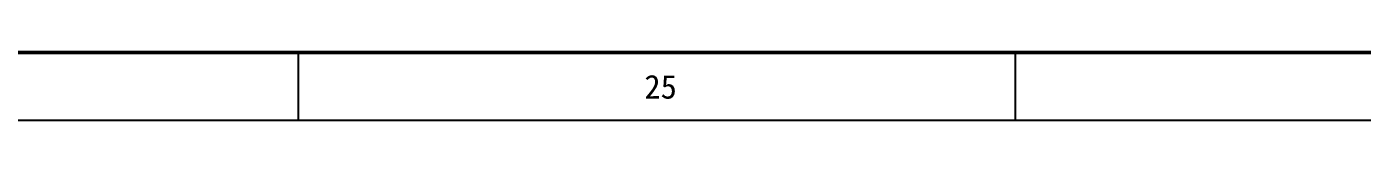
# Model space of a CAD drawing. Header units: millimetres. Extents: x 1543 to 5748, y 1576 to 2417.
# Drawn here: x 4026.6 to 4222.5, y 1576.3 to 1586.3 of the extents above; entities that cross this region are included whole.
import ezdxf

# ---------------------------------------------------------------- set-up
doc = ezdxf.new("R2010")
doc.units = ezdxf.units.MM
doc.layers.get('0').update_dxf_attribs({"lineweight": 25})
doc.layers.add('图框层', color=7, linetype='Continuous', lineweight=25)
doc.styles.get("Standard").update_dxf_attribs({"font": ''})
doc.styles.get('Standard').set_extended_font_data('SimSun')

# ---------------------------------------------------------------- blocks, each defined once
blk = doc.blocks.new('ZwmFrameMain_A0X5^_^分区图框^_^landscape')
at = {"color": 3}
for p, q in [((2498, 0), (2498, -10)), ((2603.13, 0), (2603.13, -10))]:
    blk.add_line(p, q, dxfattribs=at)
at = {"lineweight": 50}
blk.add_line((4170, 0), (0, 0), dxfattribs=at)
at = {"layer": '图框层', "color": 1}
blk.add_line((4180, -10), (-25, -10), dxfattribs=at)
at = {"color": 3, "insert": (2548.78, -3.29), "char_height": 3.5, "attachment_point": 1}
blk.add_mtext_dynamic_manual_height_columns('25', width=5.7094, gutter_width=1, heights=[0], dxfattribs=at)

msp = doc.modelspace()

# ---------------------------------------------------------------- block references
at = {"layer": '图框层', "lineweight": -3}
msp.add_blockref('ZwmFrameMain_A0X5^_^分区图框^_^landscape', (1568.4, 1586.27), dxfattribs=at)

doc.saveas('drawing.dxf')
